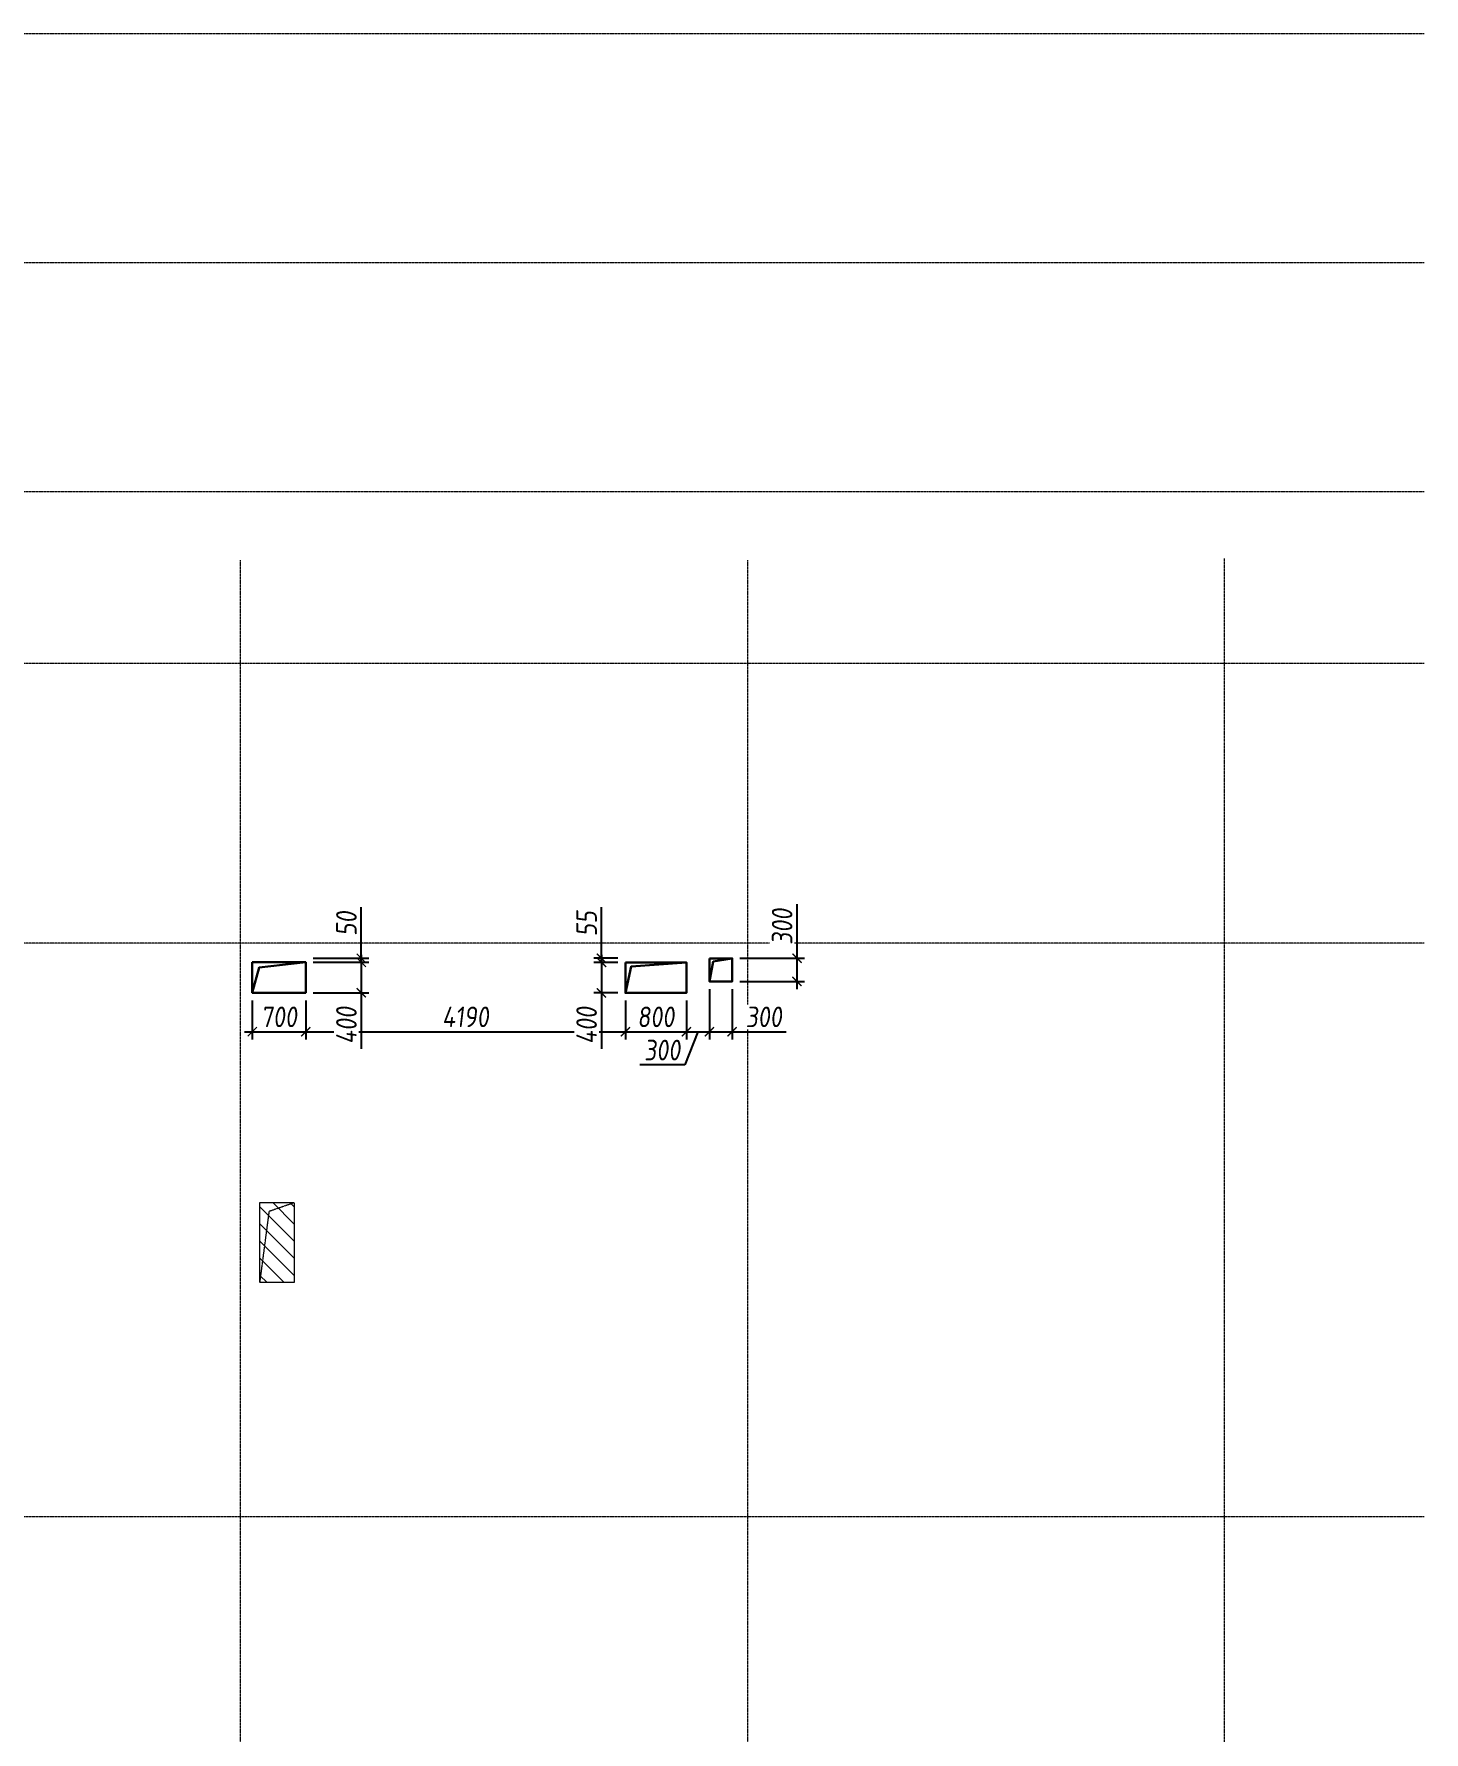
# Model space of a CAD drawing. Header units: millimetres. Extents: x -233751 to 529254, y -907864 to 285890.
# Drawn here: x 110885 to 129106, y 72345 to 94601 of the extents above; entities that cross this region are included whole.
import ezdxf

# ---------------------------------------------------------------- set-up
doc = ezdxf.new("R2010")
doc.units = ezdxf.units.MM
doc.linetypes.add('ADSK_Штриховая_ш2 п1', pattern=[3, 2, -1])
doc.linetypes.add('осевая', pattern=[2, 1.25, -0.25, 0.25, -0.25])
doc.layers.get('0').update_dxf_attribs({"lineweight": 30})
doc.layers.get('Defpoints').update_dxf_attribs({"lineweight": 0})
for name, color, linetype, lineweight in [('КР_Новые отверстия', 5, 'Continuous', 30), ('КР_Оси', 7, 'Continuous', 5), ('КР_Размеры отверстия', 7, 'Continuous', 5), ('КР_Сущ отверстия', 6, 'Continuous', 15)]:
    doc.layers.add(name, color=color, linetype=linetype, lineweight=lineweight)
doc.styles.add('ISOCPEUR', font='isocpeur.ttf', dxfattribs={"width": 0.85, "oblique": 7})
doc.dimstyles.new('R_100', dxfattribs={"dimtxt": 270, "dimasz": 120, "dimexe": 100, "dimexo": 100, "dimgap": 60, "dimtad": 1, "dimdec": 0, "dimrnd": 5, "dimzin": 0, "dimdsep": 46, "dimtxsty": 'ISOCPEUR', "dimblk": 'ARCHTICK', "dimcen": 0, "dimdle": 100, "dimclrd": 256, "dimclre": 256, "dimclrt": 256, "dimadec": 0, "dimazin": 0, "dimtfac": 2, "dimtdec": 0, "dimtmove": 0, "dimatfit": 3, "dimfxl": 1, "dimtvp": 3, "dimtfill": 1, "dimtolj": 1, "dimtzin": 0, "dimarcsym": 0})

# ---------------------------------------------------------------- blocks, each defined once
blk = doc.blocks.new('*U2036')
at = {"color": 0, "linetype": 'ByBlock', "lineweight": -2, "ltscale": 10}
blk.add_line((0, 0), (-74924, 0), dxfattribs=at)
blk = doc.blocks.new('*U2037')
at = {"color": 0, "linetype": 'ByBlock', "lineweight": -2, "ltscale": 10}
blk.add_line((0, 0), (-74924, 0), dxfattribs=at)
blk = doc.blocks.new('*U2038')
at = {"color": 0, "linetype": 'ByBlock', "lineweight": -2, "ltscale": 10}
blk.add_line((0, 0), (-74924, 0), dxfattribs=at)
blk = doc.blocks.new('*U2039')
at = {"color": 0, "linetype": 'ByBlock', "lineweight": -2, "ltscale": 10}
blk.add_line((0, 0), (-74924, 0), dxfattribs=at)
blk = doc.blocks.new('*U2040')
at = {"color": 0, "linetype": 'ByBlock', "lineweight": -2, "ltscale": 10}
blk.add_line((0, 0), (-74924, 0), dxfattribs=at)
blk = doc.blocks.new('*U2041')
at = {"color": 0, "linetype": 'ByBlock', "lineweight": -2, "ltscale": 10}
blk.add_line((0, 0), (-74924, 0), dxfattribs=at)
blk = doc.blocks.new('*U2053')
at = {"color": 0, "linetype": 'ByBlock', "lineweight": -2, "ltscale": 10}
blk.add_line((0, 0), (0, -34307), dxfattribs=at)
blk = doc.blocks.new('*U2054')
at = {"color": 0, "linetype": 'ByBlock', "lineweight": -2, "ltscale": 10}
blk.add_line((0, 0), (0, -34307), dxfattribs=at)
blk = doc.blocks.new('*U2055')
at = {"color": 0, "linetype": 'ByBlock', "lineweight": -2, "ltscale": 10}
blk.add_line((0, 0), (0, -34307), dxfattribs=at)
blk = doc.blocks.new('_ArchTick')
at = {"color": 0, "linetype": 'ByBlock', "const_width": 0.15}
blk.add_lwpolyline([(-0.5, -0.5), (0.5, 0.5)], dxfattribs=at)
blk = doc.blocks.new('*D936')
at = {"layer": 'Defpoints', "color": 0, "transparency": 16777216}
for p in [(113747, 82033), (114447, 82033)]:
    blk.add_point(p, dxfattribs=at)
at = {"layer": 'КР_Размеры отверстия', "lineweight": -2, "transparency": 16777216}
for p, q in [((113747, 81933), (113747, 81423)), ((114447, 81933), (114447, 81423)), ((113647, 81523), (114547, 81523))]:
    blk.add_line(p, q, dxfattribs=at)
at = {"layer": 'КР_Размеры отверстия', "lineweight": -2, "transparency": 16777216, "xscale": 120, "yscale": 120, "zscale": 120, "rotation": 180}
blk.add_blockref('_ArchTick', (113747, 81523), dxfattribs=at)
at = {"layer": 'КР_Размеры отверстия', "lineweight": -2, "transparency": 16777216, "xscale": 120, "yscale": 120, "zscale": 120}
blk.add_blockref('_ArchTick', (114447, 81523), dxfattribs=at)
at = {"layer": 'КР_Размеры отверстия', "transparency": 16777216, "insert": (114097, 81718), "char_height": 270, "attachment_point": 5, "style": 'ISOCPEUR', "bg_fill": 3, "box_fill_scale": 1.1, "bg_fill_color": 256, "bg_fill_true_color": 13158600, "bg_fill_transparency": 0}
blk.add_mtext('\\A1;700', dxfattribs=at)
at = {"layer": 'Defpoints', "color": 0, "transparency": 16777216}
blk.add_point((114447, 81523), dxfattribs=at)
blk = doc.blocks.new('*D937')
at = {"layer": 'Defpoints', "color": 0, "transparency": 16777216}
for p in [(114447, 82033), (118637, 82032), (118637, 81523)]:
    blk.add_point(p, dxfattribs=at)
at = {"layer": 'КР_Размеры отверстия', "lineweight": -2, "transparency": 16777216}
for p, q in [((114447, 81933), (114447, 81423)), ((118637, 81932), (118637, 81423)), ((114347, 81523), (118737, 81523))]:
    blk.add_line(p, q, dxfattribs=at)
at = {"layer": 'КР_Размеры отверстия', "lineweight": -2, "transparency": 16777216, "xscale": 120, "yscale": 120, "zscale": 120, "rotation": 180}
blk.add_blockref('_ArchTick', (114447, 81523), dxfattribs=at)
at = {"layer": 'КР_Размеры отверстия', "lineweight": -2, "transparency": 16777216, "xscale": 120, "yscale": 120, "zscale": 120}
blk.add_blockref('_ArchTick', (118637, 81523), dxfattribs=at)
at = {"layer": 'КР_Размеры отверстия', "transparency": 16777216, "insert": (116542, 81718), "char_height": 270, "attachment_point": 5, "style": 'ISOCPEUR', "bg_fill": 3, "box_fill_scale": 1.1, "bg_fill_color": 256, "bg_fill_true_color": 13158600, "bg_fill_transparency": 0}
blk.add_mtext('\\A1;4190', dxfattribs=at)
blk = doc.blocks.new('*D938')
at = {"layer": 'Defpoints', "color": 0, "transparency": 16777216}
for p in [(118637, 82032), (119437, 82032), (119437, 81523)]:
    blk.add_point(p, dxfattribs=at)
at = {"layer": 'КР_Размеры отверстия', "lineweight": -2, "transparency": 16777216}
for p, q in [((118637, 81932), (118637, 81423)), ((119437, 81932), (119437, 81423)), ((118537, 81523), (119537, 81523))]:
    blk.add_line(p, q, dxfattribs=at)
at = {"layer": 'КР_Размеры отверстия', "lineweight": -2, "transparency": 16777216, "xscale": 120, "yscale": 120, "zscale": 120, "rotation": 180}
blk.add_blockref('_ArchTick', (118637, 81523), dxfattribs=at)
at = {"layer": 'КР_Размеры отверстия', "lineweight": -2, "transparency": 16777216, "xscale": 120, "yscale": 120, "zscale": 120}
blk.add_blockref('_ArchTick', (119437, 81523), dxfattribs=at)
at = {"layer": 'КР_Размеры отверстия', "transparency": 16777216, "insert": (119037, 81718), "char_height": 270, "attachment_point": 5, "style": 'ISOCPEUR', "bg_fill": 3, "box_fill_scale": 1.1, "bg_fill_color": 256, "bg_fill_true_color": 13158600, "bg_fill_transparency": 0}
blk.add_mtext('\\A1;800', dxfattribs=at)
blk = doc.blocks.new('*D939')
at = {"layer": 'Defpoints', "color": 0, "transparency": 16777216}
for p in [(119739, 82183), (119437, 82032), (119739, 81523)]:
    blk.add_point(p, dxfattribs=at)
at = {"layer": 'КР_Размеры отверстия', "lineweight": -2, "transparency": 16777216}
for p, q in [((119437, 81932), (119437, 81423)), ((119739, 82083), (119739, 81423)), ((119337, 81523), (119839, 81523)), ((119588, 81523), (119416, 81088)), ((119416, 81088), (118827, 81088))]:
    blk.add_line(p, q, dxfattribs=at)
at = {"layer": 'КР_Размеры отверстия', "lineweight": -2, "transparency": 16777216, "xscale": 120, "yscale": 120, "zscale": 120}
blk.add_blockref('_ArchTick', (119739, 81523), dxfattribs=at)
at = {"layer": 'КР_Размеры отверстия', "transparency": 16777216, "insert": (119121, 81283), "char_height": 270, "attachment_point": 5, "style": 'ISOCPEUR', "bg_fill": 3, "box_fill_scale": 1.1, "bg_fill_color": 256, "bg_fill_true_color": 13158600, "bg_fill_transparency": 0}
blk.add_mtext('\\A1;300', dxfattribs=at)
at = {"layer": 'КР_Размеры отверстия', "lineweight": -2, "transparency": 16777216, "xscale": 120, "yscale": 120, "zscale": 120, "rotation": 180}
blk.add_blockref('_ArchTick', (119437, 81523), dxfattribs=at)
blk = doc.blocks.new('*D940')
at = {"layer": 'Defpoints', "color": 0, "transparency": 16777216}
for p in [(119739, 82183), (120037, 82183), (120037, 81523)]:
    blk.add_point(p, dxfattribs=at)
at = {"layer": 'КР_Размеры отверстия', "lineweight": -2, "transparency": 16777216}
for p, q in [((119739, 82083), (119739, 81423)), ((120037, 82083), (120037, 81423)), ((119639, 81523), (120037, 81523)), ((120037, 81523), (120747, 81523))]:
    blk.add_line(p, q, dxfattribs=at)
at = {"layer": 'КР_Размеры отверстия', "lineweight": -2, "transparency": 16777216, "xscale": 120, "yscale": 120, "zscale": 120, "rotation": 180}
blk.add_blockref('_ArchTick', (119739, 81523), dxfattribs=at)
at = {"layer": 'КР_Размеры отверстия', "lineweight": -2, "transparency": 16777216, "xscale": 120, "yscale": 120, "zscale": 120}
blk.add_blockref('_ArchTick', (120037, 81523), dxfattribs=at)
at = {"layer": 'КР_Размеры отверстия', "transparency": 16777216, "insert": (120452, 81718), "char_height": 270, "attachment_point": 5, "style": 'ISOCPEUR', "bg_fill": 3, "box_fill_scale": 1.1, "bg_fill_color": 256, "bg_fill_true_color": 13158600, "bg_fill_transparency": 0}
blk.add_mtext('\\A1;300', dxfattribs=at)
blk = doc.blocks.new('*D982')
at = {"layer": 'Defpoints', "color": 0, "transparency": 16777216}
for p in [(114447, 82486), (114447, 82433), (115176, 82486)]:
    blk.add_point(p, dxfattribs=at)
at = {"layer": 'КР_Размеры отверстия', "lineweight": -2, "transparency": 16777216}
for p, q in [((115176, 82486), (115176, 83154)), ((114547, 82486), (115276, 82486)), ((114547, 82433), (115276, 82433)), ((115176, 82433), (115176, 82486)), ((115176, 82433), (115176, 82313))]:
    blk.add_line(p, q, dxfattribs=at)
at = {"layer": 'КР_Размеры отверстия', "lineweight": -2, "transparency": 16777216, "xscale": 120, "yscale": 120, "zscale": 120}
for p, rotation in [((115176, 82486), 270), ((115176, 82433), 90)]:
    blk.add_blockref('_ArchTick', p, dxfattribs=dict(at, rotation=rotation))
at = {"layer": 'КР_Размеры отверстия', "transparency": 16777216, "insert": (114981, 82940), "char_height": 270, "attachment_point": 5, "rotation": 90, "style": 'ISOCPEUR', "bg_fill": 3, "box_fill_scale": 1.1, "bg_fill_color": 256, "bg_fill_true_color": 13158600, "bg_fill_transparency": 0}
blk.add_mtext('\\A1;50', dxfattribs=at)
blk = doc.blocks.new('*D983')
at = {"layer": 'Defpoints', "color": 0, "transparency": 16777216}
for p in [(114447, 82433), (114447, 82033), (115176, 82033)]:
    blk.add_point(p, dxfattribs=at)
at = {"layer": 'КР_Размеры отверстия', "lineweight": -2, "transparency": 16777216}
for p, q in [((114547, 82433), (115276, 82433)), ((115176, 82533), (115176, 82033)), ((114547, 82033), (115276, 82033)), ((115176, 82033), (115176, 81301))]:
    blk.add_line(p, q, dxfattribs=at)
at = {"layer": 'КР_Размеры отверстия', "lineweight": -2, "transparency": 16777216, "xscale": 120, "yscale": 120, "zscale": 120}
for p, rotation in [((115176, 82433), 90), ((115176, 82033), 270)]:
    blk.add_blockref('_ArchTick', p, dxfattribs=dict(at, rotation=rotation))
at = {"layer": 'КР_Размеры отверстия', "transparency": 16777216, "insert": (114981, 81607), "char_height": 270, "attachment_point": 5, "rotation": 90, "style": 'ISOCPEUR', "bg_fill": 3, "box_fill_scale": 1.1, "bg_fill_color": 256, "bg_fill_true_color": 13158600, "bg_fill_transparency": 0}
blk.add_mtext('\\A1;400', dxfattribs=at)
blk = doc.blocks.new('*D984')
at = {"layer": 'Defpoints', "color": 0, "transparency": 16777216}
for p in [(118637, 82432), (118324, 82032), (118637, 82032)]:
    blk.add_point(p, dxfattribs=at)
at = {"layer": 'КР_Размеры отверстия', "lineweight": -2, "transparency": 16777216}
for p, q in [((118537, 82432), (118224, 82432)), ((118324, 82532), (118324, 82032)), ((118537, 82032), (118224, 82032)), ((118324, 82032), (118324, 81300))]:
    blk.add_line(p, q, dxfattribs=at)
at = {"layer": 'КР_Размеры отверстия', "lineweight": -2, "transparency": 16777216, "xscale": 120, "yscale": 120, "zscale": 120}
for p, rotation in [((118324, 82432), 90), ((118324, 82032), 270)]:
    blk.add_blockref('_ArchTick', p, dxfattribs=dict(at, rotation=rotation))
at = {"layer": 'КР_Размеры отверстия', "transparency": 16777216, "insert": (118129, 81606), "char_height": 270, "attachment_point": 5, "rotation": 90, "style": 'ISOCPEUR', "bg_fill": 3, "box_fill_scale": 1.1, "bg_fill_color": 256, "bg_fill_true_color": 13158600, "bg_fill_transparency": 0}
blk.add_mtext('\\A1;400', dxfattribs=at)
blk = doc.blocks.new('*D985')
at = {"layer": 'Defpoints', "color": 0, "transparency": 16777216}
for p in [(120037, 82486), (120887, 82486), (120037, 82183)]:
    blk.add_point(p, dxfattribs=at)
at = {"layer": 'КР_Размеры отверстия', "lineweight": -2, "transparency": 16777216}
for p, q in [((120887, 82486), (120887, 83195)), ((120137, 82486), (120987, 82486)), ((120887, 82083), (120887, 82486)), ((120137, 82183), (120987, 82183))]:
    blk.add_line(p, q, dxfattribs=at)
at = {"layer": 'КР_Размеры отверстия', "lineweight": -2, "transparency": 16777216, "xscale": 120, "yscale": 120, "zscale": 120}
for p, rotation in [((120887, 82486), 90), ((120887, 82183), 270)]:
    blk.add_blockref('_ArchTick', p, dxfattribs=dict(at, rotation=rotation))
at = {"layer": 'КР_Размеры отверстия', "transparency": 16777216, "insert": (120692, 82900), "char_height": 270, "attachment_point": 5, "rotation": 90, "style": 'ISOCPEUR', "bg_fill": 3, "box_fill_scale": 1.1, "bg_fill_color": 256, "bg_fill_true_color": 13158600, "bg_fill_transparency": 0}
blk.add_mtext('\\A1;300', dxfattribs=at)
blk = doc.blocks.new('*D986')
at = {"layer": 'Defpoints', "color": 0, "transparency": 16777216}
for p in [(118324, 82486), (118637, 82486), (118637, 82432)]:
    blk.add_point(p, dxfattribs=at)
at = {"layer": 'КР_Размеры отверстия', "lineweight": -2, "transparency": 16777216}
for p, q in [((118324, 82486), (118324, 83154)), ((118537, 82486), (118224, 82486)), ((118537, 82432), (118224, 82432)), ((118324, 82432), (118324, 82486)), ((118324, 82432), (118324, 82312))]:
    blk.add_line(p, q, dxfattribs=at)
at = {"layer": 'КР_Размеры отверстия', "lineweight": -2, "transparency": 16777216, "xscale": 120, "yscale": 120, "zscale": 120}
for p, rotation in [((118324, 82486), 270), ((118324, 82432), 90)]:
    blk.add_blockref('_ArchTick', p, dxfattribs=dict(at, rotation=rotation))
at = {"layer": 'КР_Размеры отверстия', "transparency": 16777216, "insert": (118129, 82940), "char_height": 270, "attachment_point": 5, "rotation": 90, "style": 'ISOCPEUR', "bg_fill": 3, "box_fill_scale": 1.1, "bg_fill_color": 256, "bg_fill_true_color": 13158600, "bg_fill_transparency": 0}
blk.add_mtext('\\A1;55', dxfattribs=at)

msp = doc.modelspace()

# ---------------------------------------------------------------- hatches: boundary and pattern name
at = {"layer": 'КР_Сущ отверстия'}
h = msp.add_hatch(dxfattribs=at)
h.set_pattern_fill('ANSI31', scale=50, angle=90)
h.paths.add_polyline_path([(114297.5, 79285.7), (113847.5, 79285.7), (113847.5, 78235.7), (114297.5, 78235.7)])

# ---------------------------------------------------------------- linework, layer by layer
at = {"layer": 'КР_Новые отверстия'}
for points in [[(113747.5, 82433.4), (114447.5, 82433.4), (114447.5, 82033.4), (113747.5, 82033.4)], [(118637.5, 82432.2), (119437.5, 82432.2), (119437.5, 82032.2), (118637.5, 82032.2)], [(119739.3, 82485), (120037.5, 82485), (120037.5, 82183.3), (119739.3, 82183.3)]]:
    msp.add_lwpolyline(points, close=True, dxfattribs=at)
for points in [[(113747.5, 82033.4), (113835.4, 82364.2), (114447.5, 82433.4)], [(118637.5, 82032.2), (118714.8, 82379), (119437.5, 82432.2)], [(119739.3, 82183.3), (119789.1, 82443.5), (120037.5, 82485)]]:
    msp.add_lwpolyline(points, dxfattribs=at)
at = {"layer": 'КР_Сущ отверстия', "linetype": 'ADSK_Штриховая_ш2 п1'}
msp.add_lwpolyline([(113847.5, 79285.7), (114297.5, 79285.7), (114297.5, 78235.7), (113847.5, 78235.7)], close=True, dxfattribs=at)
msp.add_lwpolyline([(113847.5, 78235.7), (113970.7, 79172.6), (114297.5, 79285.7)], dxfattribs=at)

# ---------------------------------------------------------------- block references
at = {"layer": 'КР_Оси', "linetype": 'осевая'}
for name, p in [('*U2041', (129105.9, 94600.7)), ('*U2040', (129105.9, 91600.7)), ('*U2039', (129105.9, 88600.7)), ('*U2053', (113587.5, 87701.9)), ('*U2054', (120237.5, 87701.9)), ('*U2055', (126487.5, 87726.9)), ('*U2038', (129105.9, 86350.7)), ('*U2037', (129105.9, 82685.7)), ('*U2036', (129105.9, 75165.7))]:
    msp.add_blockref(name, p, dxfattribs=at)

# ---------------------------------------------------------------- next in the draw order: dimensions: what is measured, and where the dimension line sits
at = {"layer": 'КР_Размеры отверстия'}
dim = msp.add_linear_dim(base=(115176.4, 82485.7), p1=(114447.5, 82433.4), p2=(114447.5, 82485.7), angle=90, dimstyle='R_100', override={"dimpost": '\\X'}, dxfattribs=at)
dim.commit()
dim.dimension.update_dxf_attribs({"geometry": '*D982', "text_midpoint": (114981.4, 82940)})
dim = msp.add_linear_dim(base=(114447.5, 81523.4), p1=(113747.5, 82033.4), p2=(114447.5, 82033.4), dimstyle='R_100', override={"dimpost": '\\X'}, dxfattribs=at)
dim.commit()
dim.dimension.update_dxf_attribs({"geometry": '*D936', "text_midpoint": (114097.5, 81718.4)})

# ---------------------------------------------------------------- next in the draw order: dimensions: what is measured, and where the dimension line sits
dim = msp.add_linear_dim(base=(118637.5, 81523.4), p1=(114447.5, 82033.4), p2=(118637.5, 82032.2), dimstyle='R_100', override={"dimpost": '\\X'}, dxfattribs=at)
dim.commit()
dim.dimension.update_dxf_attribs({"geometry": '*D937', "text_midpoint": (116542.5, 81718.4)})

# ---------------------------------------------------------------- next in the draw order: dimensions: what is measured, and where the dimension line sits
dim = msp.add_linear_dim(base=(115176.4, 82033.4), p1=(114447.5, 82433.4), p2=(114447.5, 82033.4), angle=90, dimstyle='R_100', override={"dimpost": '\\X'}, dxfattribs=at)
dim.commit()
dim.dimension.update_dxf_attribs({"geometry": '*D983', "text_midpoint": (114981.4, 81607.3)})
dim = msp.add_linear_dim(base=(119437.5, 81523.4), p1=(118637.5, 82032.2), p2=(119437.5, 82032.2), dimstyle='R_100', override={"dimpost": '\\X'}, dxfattribs=at)
dim.commit()
dim.dimension.update_dxf_attribs({"geometry": '*D938', "text_midpoint": (119037.5, 81718.4)})

# ---------------------------------------------------------------- next in the draw order: dimensions: what is measured, and where the dimension line sits
dim = msp.add_linear_dim(base=(118324.2, 82032.2), p1=(118637.5, 82432.2), p2=(118637.5, 82032.2), angle=90, dimstyle='R_100', override={"dimpost": '\\X'}, dxfattribs=at)
dim.commit()
dim.dimension.update_dxf_attribs({"geometry": '*D984', "text_midpoint": (118129.2, 81606.2)})
dim = msp.add_linear_dim(base=(119739.3, 81523.4), p1=(119437.5, 82032.2), p2=(119739.3, 82183.3), dimstyle='R_100', override={"dimpost": '\\X', "dimtmove": 1}, dxfattribs=at)
dim.commit()
dim.dimension.update_dxf_attribs({"geometry": '*D939', "text_midpoint": (119356, 81087.8), "dimtype": 160})

# ---------------------------------------------------------------- next in the draw order: dimensions: what is measured, and where the dimension line sits
dim = msp.add_linear_dim(base=(118324.1573, 82485.6825), p1=(118637.4585, 82432.2475), p2=(118637.4585, 82485.6825), angle=90, dimstyle='R_100', override={"dimpost": '\\X'}, dxfattribs=at)
dim.commit()
dim.dimension.update_dxf_attribs({"geometry": '*D986', "text_midpoint": (118129.1573, 82939.9584)})
dim = msp.add_linear_dim(base=(120037.5, 81523.4), p1=(119739.3, 82183.3), p2=(120037.5, 82183.3), dimstyle='R_100', override={"dimpost": '\\X'}, dxfattribs=at)
dim.commit()
dim.dimension.update_dxf_attribs({"geometry": '*D940', "text_midpoint": (120452.1, 81718.4)})

# ---------------------------------------------------------------- next in the draw order: dimensions: what is measured, and where the dimension line sits
dim = msp.add_linear_dim(base=(120887, 82485.7), p1=(120037.5, 82183.3), p2=(120037.5, 82485.7), angle=90, dimstyle='R_100', override={"dimpost": '\\X'}, dxfattribs=at)
dim.commit()
dim.dimension.update_dxf_attribs({"geometry": '*D985', "text_midpoint": (120692, 82900.3)})

doc.saveas('drawing.dxf')
